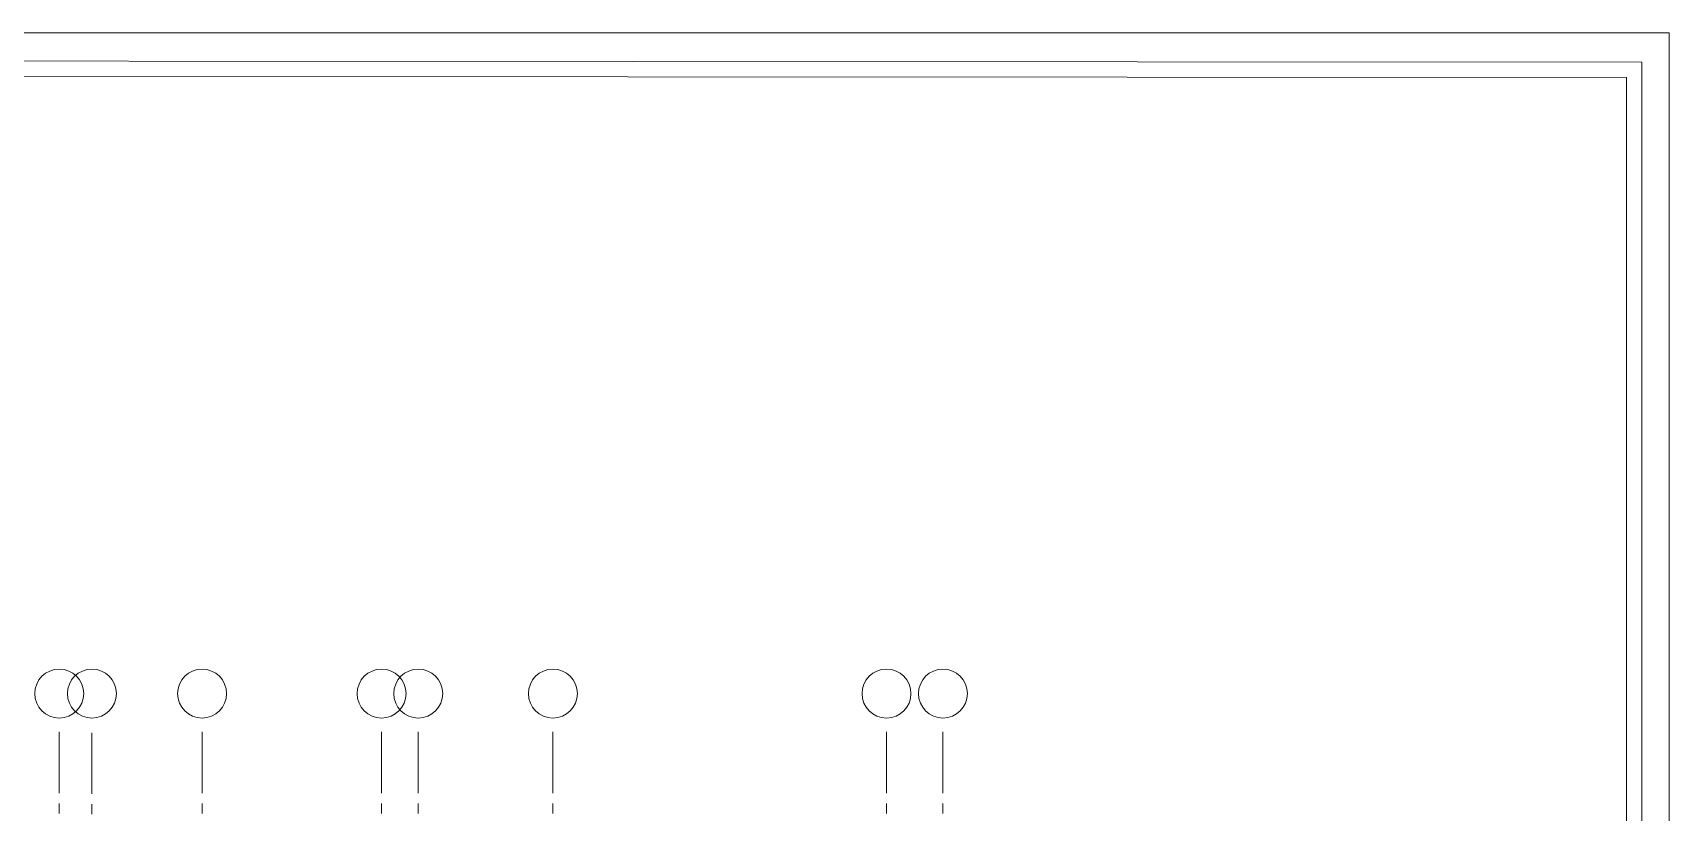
# Model space of a CAD drawing. Header units: millimetres. Extents: x 1373 to 40779, y 1939 to 6439.
# Drawn here: x 38774 to 40779, y 5484 to 6439 of the extents above; entities that cross this region are included whole.
import ezdxf

# ---------------------------------------------------------------- set-up
doc = ezdxf.new("R2010")
doc.units = ezdxf.units.MM
doc.linetypes.add('IMPORT-CENTER2', pattern=[112.5, 75, -12.5, 12.5, -12.5])
for name, color, linetype, lineweight in [('A-ANNO-DIMS', 211, 'Continuous', 18), ('S-GRID', 252, 'IMPORT-CENTER2', 5), ('S-GRID-IDEN', 1, 'Continuous', 18)]:
    doc.layers.add(name, color=color, linetype=linetype, lineweight=lineweight)

msp = doc.modelspace()

# ---------------------------------------------------------------- linework, layer by layer
at = {"layer": 'A-ANNO-DIMS', "lineweight": 18, "ltscale": 2}
for points in [[(37002.5, 1938.6), (40779.1, 1938.6), (40779.1, 6438.6), (37002.5, 6438.6)], [(37036.2, 1972.4), (40745.3, 1969.9), (40745.3, 6402.4), (37036.2, 6404.9)], [(37055, 1991.1), (40726.6, 1988.7), (40726.6, 6383.7), (37055, 6386.1)]]:
    msp.add_lwpolyline(points, close=True, dxfattribs=at)
at = {"layer": 'S-GRID', "lineweight": 18}
for p, q in [((38806, 2694.4), (38806, 5588.9)), ((38846.1, 2693.5), (38846.1, 5588.9)), ((38981, 2694.4), (38981, 5588.9)), ((39201, 2694.4), (39201, 5588.9)), ((39246, 2694.4), (39246, 5588.9)), ((39411, 2694.4), (39411, 5588.9)), ((39819.8, 2694.4), (39819.8, 5588.9)), ((39889, 2694.4), (39889, 5588.9))]:
    msp.add_line(p, q, dxfattribs=at)
at = {"layer": 'S-GRID-IDEN'}
for centre in [(38806, 5628.9), (38846.1, 5628.9), (38981, 5628.9), (39201, 5628.9), (39246, 5628.9), (39411, 5628.9), (39819.8, 5628.9), (39889, 5628.9)]:
    msp.add_circle(centre, 30, dxfattribs=at)

doc.saveas('drawing.dxf')
